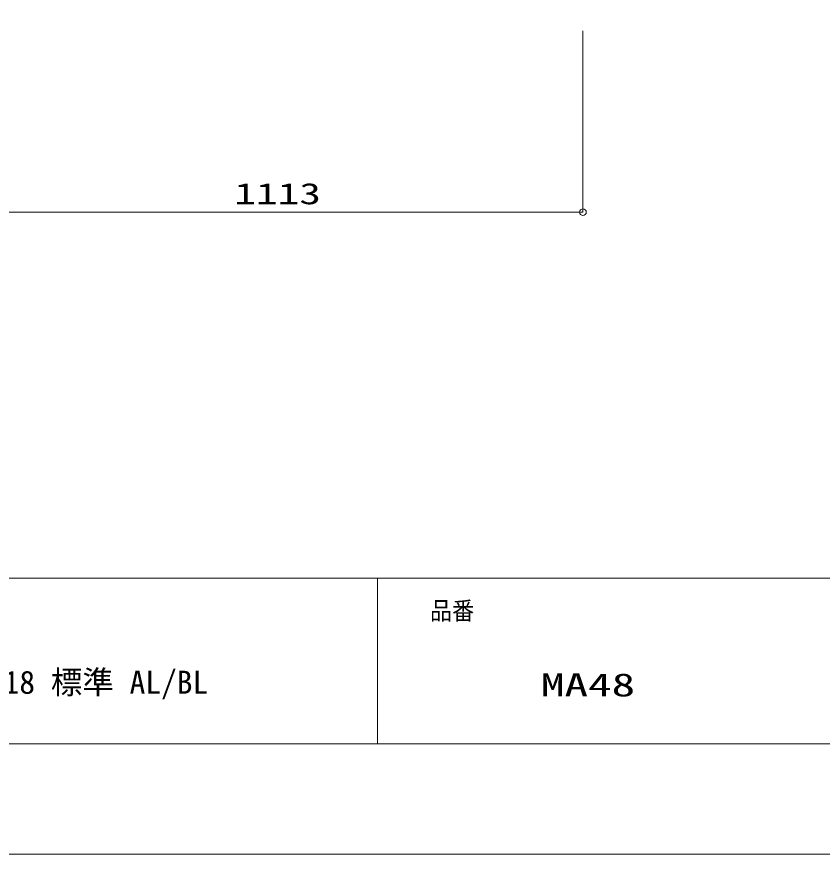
# Model space of a CAD drawing. Units: millimetres on the paper. Extents: x -305 to 305, y -152 to 152.
# Drawn here: x -103.7 to -30.8, y -148.5 to -72.7 of the extents above; entities that cross this region are included whole.
import ezdxf
from ezdxf.enums import TextEntityAlignment as Align

# ---------------------------------------------------------------- set-up
doc = ezdxf.new("R2010")
doc.units = ezdxf.units.MM
for name, color, linetype, lineweight in [('0-0_0', 7, 'Continuous', 9), ('0-2_1図面枠', 7, 'Continuous', 9), ('0-3_図面枠', 3, 'Continuous', 9), ('0-4_DEFPOINTS', 7, 'Continuous', 9)]:
    doc.layers.add(name, color=color, linetype=linetype, lineweight=lineweight)
doc.styles.add('ＭＳ ゴシック', font='')
doc.styles.get('ＭＳ ゴシック').set_extended_font_data('MS Gothic')

# ---------------------------------------------------------------- blocks, each defined once
blk = doc.blocks.new('_ORIGIN')
at = {"layer": '0-0_0'}
blk.add_line((0, 0), (-1, 0), dxfattribs=at)
blk.add_circle((0, 0), 0.5, dxfattribs=at)

msp = doc.modelspace()

# ---------------------------------------------------------------- linework, layer by layer
at = {"layer": '0-0_0'}
for p, q in [((-52.434, -73.967), (-52.434, -90.375)), ((-53.034, -90.375), (-107.504, -90.375)), ((-71.017, -123.498), (-71.017, -138.498))]:
    msp.add_line(p, q, dxfattribs=at)
at = {"layer": '0-3_図面枠'}
msp.add_line((-291.017, -123.498), (108.983, -123.498), dxfattribs=at)
msp.add_lwpolyline([(-291.017, -138.498), (108.983, -138.498), (108.983, 138.502), (-291.017, 138.502)], close=True, dxfattribs=at)
at = {"layer": '0-4_DEFPOINTS'}
msp.add_line((118.983, -148.498), (-301.017, -148.498), dxfattribs=at)

# ---------------------------------------------------------------- block references
at = {"layer": '0-0_0', "xscale": 0.6, "yscale": 0.6}
msp.add_blockref('_ORIGIN', (-52.434, -90.375), dxfattribs=at)

# ---------------------------------------------------------------- texts
at = {"layer": '0-0_0', "style": 'ＭＳ ゴシック', "width": 1.5}
msp.add_text('1113', height=1.921, dxfattribs=at).set_placement((-83.98, -90.246), align=Align.BOTTOM_LEFT)
at = {"layer": '0-2_1図面枠', "style": 'ＭＳ ゴシック'}
for s, height, width, p in [('品番', 1.628, 0.9, (-66.276, -127.759)), ('MA48', 2.089, 1.5, (-56.239, -134.836))]:
    msp.add_text(s, height=height, dxfattribs=dict(at, width=width)).set_placement(p, align=Align.BOTTOM_LEFT)
msp.add_text('ノウム 集合 平面図（ミラーなし、シャワーフックプラン） 1418 標準 AL/BL', height=2.092, dxfattribs=at).set_placement((-186.165, -134.602), align=Align.BOTTOM_LEFT)

doc.saveas('drawing.dxf')
